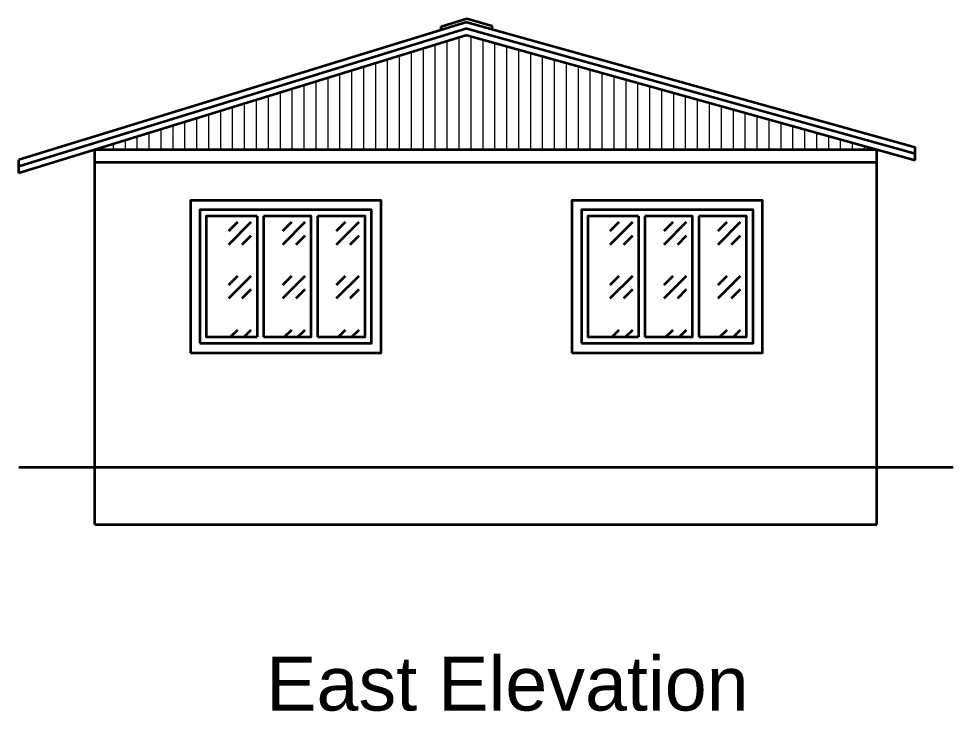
# Model space of a CAD drawing. Header units: inches. Extents: x 94889 to 364662, y -10661 to -3947.
# Drawn here: x 108596.4 to 108890.4, y -8292.9 to -8074.8 of the extents above; entities that cross this region are included whole.
import ezdxf

# ---------------------------------------------------------------- set-up
doc = ezdxf.new("R2010")
doc.units = ezdxf.units.IN
doc.header["$LTSCALE"] = 2
doc.header["$MEASUREMENT"] = 0
doc.layers.get('0').update_dxf_attribs({"linetype": 'CONTINUOUS'})
doc.layers.add('door', color=20, linetype='CONTINUOUS', lineweight=35)
doc.layers.add('steps', color=253, linetype='CONTINUOUS', lineweight=20)
doc.styles.get("Standard").update_dxf_attribs({"font": 'ARIALN.TTF'})
pattern_1 = [(45, (0, 0), (16.9705627, 0), [10, -14]), (45, (4.243, 0), (16.9705627, 0), [4, -20]), (45, (0, 4.243), (16.9705627, 0), [4, -20])]
pattern_2 = [(45, (120, 0), (16.9705627, 0), [10, -14]), (45, (124.243, 0), (16.9705627, 0), [4, -20]), (45, (120, 4.243), (16.9705627, 0), [4, -20])]

msp = doc.modelspace()

# ---------------------------------------------------------------- hatches: boundary and pattern name
at = {"layer": 'door', "ltscale": 0.5}
h = msp.add_hatch(dxfattribs=at)
h.set_pattern_fill('GOST_GLASS', color=256, scale=2)
h.set_pattern_definition(pattern_1)
h.paths.add_polyline_path([(108671.44, -8137), (108655.44, -8137), (108655.44, -8175), (108671.44, -8175)])
h = msp.add_hatch(dxfattribs=at)
h.set_pattern_fill('GOST_GLASS', color=256, scale=2)
h.set_pattern_definition(pattern_1)
h.paths.add_polyline_path([(108688.44, -8137), (108673.44, -8137), (108673.44, -8175), (108688.44, -8175)])
h = msp.add_hatch(dxfattribs=at)
h.set_pattern_fill('GOST_GLASS', color=256, scale=2)
h.set_pattern_definition(pattern_1)
h.paths.add_polyline_path([(108705.44, -8137), (108690.44, -8137), (108690.44, -8175), (108705.44, -8175)])
h = msp.add_hatch(dxfattribs=at)
h.set_pattern_fill('GOST_GLASS', color=256, scale=2)
h.set_pattern_definition(pattern_2)
h.paths.add_polyline_path([(108791.44, -8137), (108775.44, -8137), (108775.44, -8175), (108791.44, -8175)])
h = msp.add_hatch(dxfattribs=at)
h.set_pattern_fill('GOST_GLASS', color=256, scale=2)
h.set_pattern_definition(pattern_2)
h.paths.add_polyline_path([(108808.44, -8137), (108793.44, -8137), (108793.44, -8175), (108808.44, -8175)])
h = msp.add_hatch(dxfattribs=at)
h.set_pattern_fill('GOST_GLASS', color=256, scale=2)
h.set_pattern_definition(pattern_2)
h.paths.add_polyline_path([(108825.44, -8137), (108810.44, -8137), (108810.44, -8175), (108825.44, -8175)])
at = {"layer": 'steps', "ltscale": 0.3}
h = msp.add_hatch(dxfattribs=at)
h.set_pattern_fill('ANSI31', scale=30, angle=45)
h.paths.add_polyline_path([(108737.44, -8080), (108620.44, -8116), (108866.44, -8116)])

# ---------------------------------------------------------------- linework, layer by layer
at = {"layer": 'door', "ltscale": 0.5}
for p, q in [((108737.39, -8075.84), (108596.44, -8119.2)), ((108729.39, -8077.25), (108737.38, -8074.79)), ((108737.38, -8074.79), (108745.39, -8077.03)), ((108737.39, -8075.84), (108878.44, -8115.2)), ((108737.42, -8077.92), (108596.44, -8121.3)), ((108729.39, -8078.3), (108729.39, -8077.25)), ((108737.42, -8077.92), (108878.44, -8117.28)), ((108745.39, -8078.07), (108745.39, -8077.03)), ((108737.44, -8080), (108596.44, -8123.39)), ((108737.44, -8080), (108878.44, -8119.35)), ((108620.44, -8216), (108620.44, -8116)), ((108620.44, -8116), (108866.44, -8116)), ((108866.44, -8216), (108866.44, -8116)), ((108878.44, -8119.35), (108878.44, -8115.2)), ((108596.44, -8123.39), (108596.44, -8119.2)), ((108620.44, -8120), (108866.44, -8120)), ((108671.44, -8137), (108671.44, -8175)), ((108673.44, -8137), (108673.44, -8175)), ((108690.44, -8137), (108690.44, -8175)), ((108791.44, -8137), (108791.44, -8175)), ((108793.44, -8137), (108793.44, -8175)), ((108810.44, -8137), (108810.44, -8175)), ((108596.44, -8216), (108890.44, -8216)), ((108620.44, -8234), (108620.44, -8216)), ((108866.44, -8234), (108866.44, -8216)), ((108620.44, -8234), (108866.44, -8234))]:
    msp.add_line(p, q, dxfattribs=at)
for points in [[(108650.44, -8180), (108710.44, -8180), (108710.44, -8132), (108650.44, -8132)], [(108770.44, -8180), (108830.44, -8180), (108830.44, -8132), (108770.44, -8132)], [(108653.44, -8177), (108707.44, -8177), (108707.44, -8135), (108653.44, -8135)], [(108773.44, -8177), (108827.44, -8177), (108827.44, -8135), (108773.44, -8135)]]:
    msp.add_lwpolyline(points, close=True, dxfattribs=at)
for points in [[(108671.44, -8137), (108655.44, -8137), (108655.44, -8175), (108671.44, -8175)], [(108673.44, -8175), (108688.44, -8175), (108688.44, -8137), (108673.44, -8137)], [(108690.44, -8175), (108705.44, -8175), (108705.44, -8137), (108690.44, -8137)], [(108791.44, -8137), (108775.44, -8137), (108775.44, -8175), (108791.44, -8175)], [(108793.44, -8175), (108808.44, -8175), (108808.44, -8137), (108793.44, -8137)], [(108810.44, -8175), (108825.44, -8175), (108825.44, -8137), (108810.44, -8137)]]:
    msp.add_lwpolyline(points, dxfattribs=at)

# ---------------------------------------------------------------- texts
at = {"color": 7, "linetype": 'ByBlock', "lineweight": 5, "insert": (108750.18, -8279.24), "char_height": 6, "width": 195.2975, "attachment_point": 5}
msp.add_mtext('{\\fArial CE|b0|i0|c238|p34;\\P\\fArial CE|b0|i0|c0|p34;\\H2.8333x;East\\fArial CE|b0|i0|c238|p34; El\\fArial CE|b0|i0|c0|p34;e\\fArial CE|b0|i0|c238|p34;vation}', dxfattribs=at)

doc.saveas('drawing.dxf')
